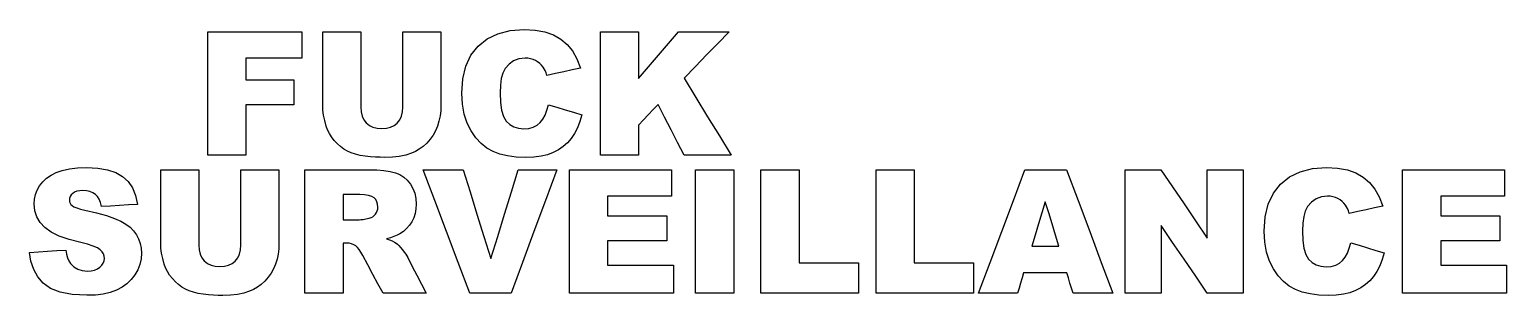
# Model space of a CAD drawing. Extents: x 1 to 175, y 2 to 33.
import ezdxf

# ---------------------------------------------------------------- set-up
doc = ezdxf.new("R2010")
doc.units = 0
doc.layers.add('Layer_1', color=7, linetype='CONTINUOUS')

msp = doc.modelspace()

# ---------------------------------------------------------------- linework, layer by layer
at = {"layer": 'Layer_1', "color": 7}
for points in [[(61.868716, 24.489245), (62.853463, 24.191588), (63.838207, 23.893934), (64.822953, 23.596277), (65.8077, 23.29862), (65.580728, 22.504246), (65.296711, 21.778088), (64.955649, 21.120144), (64.557543, 20.530415), (64.10485, 20.008896), (63.600073, 19.555591), (63.043209, 19.170499), (62.434261, 18.85362), (61.760808, 18.606193), (61.000544, 18.42946), (60.153465, 18.323417), (59.219575, 18.288072), (58.087855, 18.33086), (57.064041, 18.459223), (56.148131, 18.673164), (55.34012, 18.972681), (54.616443, 19.385058), (53.943614, 19.927659), (53.321639, 20.600488), (52.750511, 21.40354), (52.273022, 22.332474), (51.931957, 23.382951), (51.727317, 24.554972), (51.659104, 25.84854), (51.778786, 27.549516), (52.137835, 29.040897), (52.736248, 30.322679), (53.574027, 31.39487), (54.635665, 32.245663), (55.895742, 32.853375), (57.354258, 33.218006), (59.011216, 33.339556), (60.311594, 33.270095), (61.46439, 33.061734), (62.469601, 32.71447), (63.327229, 32.228306), (64.065161, 31.598259), (64.7014, 30.81939), (65.235943, 29.891698), (65.668793, 28.815181), (64.676604, 28.594418), (63.684418, 28.373658), (62.692229, 28.152896), (61.700043, 27.932133), (61.594616, 28.242185), (61.486714, 28.507595), (61.376334, 28.728361), (61.263479, 28.904479), (61.064417, 29.14756), (60.844272, 29.360877), (60.603048, 29.544435), (60.340745, 29.698229), (60.059827, 29.819765), (59.762791, 29.906579), (59.449631, 29.958669), (59.120354, 29.976054), (58.401015, 29.899154), (57.770974, 29.668469), (57.230233, 29.283997), (56.778793, 28.745743), (56.509658, 28.224219), (56.317422, 27.572475), (56.20208, 26.790507), (56.163636, 25.87832), (56.209528, 24.762727), (56.347191, 23.836891), (56.576632, 23.100813), (56.897854, 22.554493), (57.302169, 22.163816), (57.780896, 21.884763), (58.334041, 21.717332), (58.961604, 21.661522), (59.566835, 21.706791), (60.092692, 21.842596), (60.539178, 22.068938), (60.906293, 22.38582), (61.215724, 22.788893), (61.479272, 23.273824), (61.696936, 23.840613), (61.868716, 24.489259)], [(21.685119, 33.091508), (24.463245, 33.091508), (27.24137, 33.091508), (30.019495, 33.091508), (32.79762, 33.091508), (32.79762, 32.310162), (32.79762, 31.528815), (32.79762, 30.747466), (32.79762, 29.96612), (31.148107, 29.96612), (29.498598, 29.96612), (27.849086, 29.96612), (26.199574, 29.96612), (26.199574, 29.33112), (26.199574, 28.69612), (26.199574, 28.06112), (26.199574, 27.42612), (27.608481, 27.42612), (29.017386, 27.42612), (30.426293, 27.42612), (31.8352, 27.42612), (31.8352, 26.691902), (31.8352, 25.957684), (31.8352, 25.223463), (31.8352, 24.489245), (30.426293, 24.489245), (29.017386, 24.489245), (27.608481, 24.489245), (26.199574, 24.489245), (26.199574, 23.003444), (26.199574, 21.517642), (26.199574, 20.031841), (26.199574, 18.54604), (25.07096, 18.54604), (23.942347, 18.54604), (22.813733, 18.54604), (21.685119, 18.54604), (21.685119, 22.182408), (21.685119, 25.818774), (21.685119, 29.45514), (21.685119, 33.091508)], [(44.70387, 33.091508), (45.825043, 33.091508), (46.946213, 33.091508), (48.067386, 33.091508), (49.188559, 33.091508), (49.188559, 30.923578), (49.188559, 28.755649), (49.188559, 26.587719), (49.188559, 24.41979), (49.163131, 23.783548), (49.086855, 23.164669), (48.959733, 22.563157), (48.781767, 21.979008), (48.554177, 21.425864), (48.2683, 20.907444), (47.924139, 20.423755), (47.52169, 19.97479), (47.089461, 19.579775), (46.646073, 19.248014), (46.191531, 18.979502), (45.725831, 18.774245), (45.038114, 18.561545), (44.284671, 18.409614), (43.465499, 18.318459), (42.580597, 18.288072), (42.03737, 18.297385), (41.469338, 18.325297), (40.876508, 18.371804), (40.258876, 18.436916), (39.659221, 18.529315), (39.110415, 18.657679), (38.612462, 18.822008), (38.16536, 19.022307), (37.752359, 19.268495), (37.356725, 19.56057), (36.978455, 19.898533), (36.617549, 20.282387), (36.297568, 20.692281), (36.032158, 21.108381), (35.821318, 21.530681), (35.665049, 21.959182), (35.482733, 22.633868), (35.352507, 23.268865), (35.274374, 23.864179), (35.248325, 24.419807), (35.248325, 26.587736), (35.248325, 28.755666), (35.248325, 30.923595), (35.248325, 33.091525), (36.369495, 33.091525), (37.490668, 33.091525), (38.611838, 33.091525), (39.733011, 33.091525), (39.733011, 30.871506), (39.733011, 28.651486), (39.733011, 26.431467), (39.733011, 24.211448), (39.773936, 23.648378), (39.896717, 23.149804), (40.101356, 22.715724), (40.387854, 22.346137), (40.751859, 22.055298), (41.179118, 21.84756), (41.669634, 21.722917), (42.223402, 21.681371), (42.7722, 21.722299), (43.257749, 21.845079), (43.680053, 22.049719), (44.039104, 22.336214), (44.329937, 22.702699), (44.537672, 23.1374), (44.662316, 23.640318), (44.70387, 24.211448), (44.70387, 26.431467), (44.70387, 28.651486), (44.70387, 30.871506), (44.70387, 33.091525)], [(68.000434, 33.091508), (69.124085, 33.091508), (70.247739, 33.091508), (71.371389, 33.091508), (72.495043, 33.091508), (72.495043, 31.717328), (72.495043, 30.343149), (72.495043, 28.968969), (72.495043, 27.59479), (73.673267, 28.968969), (74.851489, 30.343149), (76.02971, 31.717328), (77.207934, 33.091508), (78.701175, 33.091508), (80.194418, 33.091508), (81.687662, 33.091508), (83.180902, 33.091508), (81.856332, 31.719809), (80.531761, 30.34811), (79.207191, 28.976412), (77.88262, 27.604713), (79.266723, 25.340043), (80.650822, 23.075376), (82.034925, 20.810707), (83.419027, 18.54604), (82.034925, 18.54604), (80.650822, 18.54604), (79.266723, 18.54604), (77.88262, 18.54604), (77.116155, 20.041761), (76.349691, 21.537485), (75.583226, 23.033207), (74.816761, 24.528931), (74.236332, 23.921216), (73.655902, 23.313501), (73.075473, 22.705787), (72.495043, 22.098072), (72.495043, 21.210062), (72.495043, 20.322056), (72.495043, 19.434047), (72.495043, 18.54604), (71.371392, 18.54604), (70.247739, 18.54604), (69.124085, 18.54604), (68.000434, 18.54604), (68.000434, 22.182406), (68.000434, 25.818774), (68.000434, 29.45514), (68.000434, 33.091508)], [(0.668857, 7.102152), (1.737939, 7.169123), (2.807021, 7.236094), (3.876103, 7.303066), (4.945185, 7.370037), (5.032618, 6.880156), (5.156021, 6.452279), (5.315392, 6.086406), (5.510732, 5.782537), (5.895201, 5.396203), (6.354086, 5.120246), (6.887388, 4.954695), (7.495107, 4.899492), (7.948408, 4.927432), (8.345901, 5.011139), (8.687587, 5.15067), (8.973466, 5.345996), (9.203524, 5.582865), (9.367854, 5.837119), (9.466454, 6.10873), (9.499325, 6.397725), (9.468314, 6.673061), (9.375295, 6.933496), (9.220267, 7.179057), (9.003232, 7.409746), (8.673325, 7.629879), (8.17971, 7.843832), (7.522387, 8.051576), (6.701357, 8.25311), (5.329035, 8.612774), (4.168795, 9.02702), (3.220637, 9.49582), (2.48456, 10.019201), (1.928934, 10.60769), (1.532059, 11.271844), (1.293934, 12.011633), (1.21456, 12.827086), (1.254868, 13.379592), (1.37579, 13.916012), (1.577328, 14.436289), (1.859482, 14.940459), (2.22721, 15.41422), (2.675554, 15.833419), (3.204514, 16.19805), (3.814091, 16.508116), (4.529083, 16.759875), (5.36438, 16.939707), (6.319981, 17.047609), (7.395888, 17.083584), (8.70681, 17.018464), (9.851545, 16.823124), (10.830091, 16.497564), (11.64245, 16.041786), (12.302248, 15.448947), (12.813222, 14.702312), (13.175373, 13.80191), (13.3887, 12.747725), (12.32954, 12.685721), (11.27038, 12.623717), (10.21122, 12.561684), (9.15206, 12.49968), (9.044154, 12.957332), (8.889123, 13.348012), (8.686967, 13.671692), (8.437685, 13.92843), (8.143745, 14.123756), (7.797718, 14.263287), (7.399604, 14.346994), (6.949404, 14.374934), (6.581671, 14.353767), (6.262309, 14.290521), (5.991319, 14.185083), (5.7687, 14.037509), (5.595065, 13.864478), (5.47104, 13.672878), (5.396627, 13.46265), (5.371825, 13.233853), (5.392287, 13.064548), (5.453677, 12.903935), (5.555997, 12.751987), (5.699247, 12.608759), (5.912564, 12.467366), (6.235024, 12.330939), (6.666627, 12.19948), (7.207372, 12.072988), (8.575966, 11.754246), (9.734963, 11.433021), (10.684364, 11.109312), (11.42417, 10.783148), (12.020095, 10.440841), (12.527969, 10.058853), (12.94779, 9.637156), (13.27956, 9.17578), (13.535661, 8.68031), (13.718593, 8.156308), (13.828356, 7.603774), (13.864951, 7.022734), (13.816574, 6.336878), (13.671464, 5.678341), (13.429621, 5.047038), (13.091045, 4.443054), (12.665637, 3.888036), (12.16334, 3.403742), (11.584153, 2.990118), (10.928076, 2.647189), (10.18827, 2.382408), (9.357932, 2.193263), (8.43706, 2.079782), (7.425654, 2.041964), (5.712888, 2.131259), (4.285377, 2.399144), (3.143122, 2.845648), (2.286123, 3.470714), (1.649262, 4.233448), (1.167431, 5.092955), (0.840629, 6.049181), (0.668857, 7.102124)], [(25.602529, 16.835508), (26.723701, 16.835508), (27.844873, 16.835508), (28.966044, 16.835508), (30.087217, 16.835508), (30.087217, 14.66757), (30.087217, 12.499652), (30.087217, 10.331705), (30.087217, 8.163787), (30.061789, 7.527545), (29.98551, 6.90866), (29.858389, 6.30716), (29.680425, 5.723016), (29.452835, 5.169861), (29.166958, 4.651447), (28.822797, 4.167746), (28.420348, 3.718787), (27.988118, 3.323789), (27.544732, 2.992008), (27.090188, 2.723502), (26.624487, 2.518242), (25.936771, 2.305531), (25.183327, 2.153611), (24.364154, 2.062453), (23.479253, 2.032058), (22.936026, 2.041371), (22.367997, 2.069311), (21.775167, 2.11585), (21.157534, 2.180958), (20.557878, 2.273358), (20.009073, 2.401712), (19.51112, 2.56605), (19.064019, 2.766344), (18.651018, 3.012526), (18.255383, 3.304598), (17.877112, 3.642587), (17.516206, 4.026438), (17.196224, 4.436337), (16.930814, 4.852417), (16.719974, 5.274735), (16.563706, 5.703233), (16.381391, 6.377913), (16.251166, 7.012913), (16.173032, 7.608204), (16.146988, 8.163844), (16.146988, 10.331762), (16.146988, 12.499708), (16.146988, 14.667626), (16.146988, 16.835564), (17.26816, 16.835564), (18.389332, 16.835564), (19.510504, 16.835564), (20.631676, 16.835564), (20.631676, 14.615556), (20.631676, 12.395512), (20.631676, 10.175495), (20.631676, 7.955479), (20.672601, 7.392417), (20.795382, 6.893844), (21.000022, 6.459758), (21.286519, 6.090188), (21.650524, 5.799329), (22.077783, 5.591586), (22.568297, 5.466956), (23.122066, 5.425413), (23.670865, 5.466335), (24.156415, 5.58913), (24.578716, 5.79377), (24.937769, 6.080253), (25.228601, 6.446747), (25.436338, 6.881426), (25.560982, 7.384346), (25.602535, 7.955479), (25.602535, 10.175495), (25.602535, 12.395512), (25.602535, 14.615556), (25.602535, 16.835564)], [(33.143153, 2.290037), (33.143153, 5.926414), (33.143153, 9.562763), (33.143153, 13.19914), (33.143153, 16.835508), (35.015907, 16.835508), (36.88866, 16.835508), (38.761416, 16.835508), (40.634169, 16.835508), (41.61457, 16.813184), (42.472189, 16.74621), (43.207028, 16.634591), (43.819092, 16.47833), (44.343083, 16.261282), (44.813748, 15.967344), (45.23109, 15.596516), (45.595105, 15.148798), (45.890273, 14.640908), (46.10111, 14.07971), (46.227619, 13.465171), (46.269794, 12.79732), (46.237539, 12.212556), (46.140799, 11.668685), (45.979571, 11.165765), (45.753855, 10.703796), (45.471695, 10.287687), (45.141171, 9.912529), (44.762282, 9.578293), (44.335028, 9.28498), (44.020621, 9.118779), (43.652889, 8.967452), (43.231833, 8.831025), (42.757451, 8.7095), (43.131994, 8.575558), (43.451972, 8.441615), (43.717385, 8.307672), (43.92823, 8.17373), (44.06589, 8.059006), (44.23084, 7.893427), (44.423079, 7.67699), (44.642605, 7.409726), (44.860879, 7.133769), (45.039472, 6.891312), (45.178379, 6.682326), (45.277605, 6.506841), (45.820827, 5.452628), (46.364051, 4.398443), (46.907272, 3.34423), (47.450496, 2.290046), (46.180496, 2.290046), (44.910496, 2.290046), (43.640496, 2.290046), (42.370496, 2.290046), (41.770224, 3.401296), (41.169948, 4.512546), (40.569676, 5.623796), (39.969403, 6.735046), (39.747396, 7.12883), (39.537795, 7.446951), (39.340601, 7.689408), (39.15581, 7.85623), (38.904658, 8.003804), (38.637388, 8.109214), (38.353994, 8.172488), (38.05448, 8.193655), (37.955262, 8.193655), (37.856041, 8.193655), (37.756823, 8.193655), (37.657605, 8.193655), (37.657605, 6.717774), (37.657605, 5.241892), (37.657605, 3.766011), (37.657605, 2.29013), (36.528993, 2.29013), (35.400378, 2.29013), (34.271766, 2.29013), (33.143153, 2.29013)], [(47.10323, 16.835508), (48.278974, 16.835508), (49.454714, 16.835508), (50.630458, 16.835508), (51.806201, 16.835508), (52.624756, 14.218611), (53.44331, 11.601705), (54.261865, 8.984828), (55.080419, 6.367922), (55.88657, 8.984828), (56.692724, 11.601705), (57.498875, 14.218611), (58.305028, 16.835508), (59.446044, 16.835508), (60.58706, 16.835508), (61.728076, 16.835508), (62.869092, 16.835508), (61.519717, 13.19914), (60.170342, 9.562763), (58.820967, 5.926414), (57.471592, 2.290037), (56.253682, 2.290037), (55.035772, 2.290037), (53.817861, 2.290037), (52.599951, 2.290037), (51.225772, 5.926414), (49.851589, 9.562763), (48.47741, 13.19914), (47.10323, 16.835508)], [(64.347451, 16.835508), (67.35874, 16.835508), (70.370028, 16.835508), (73.381317, 16.835508), (76.392605, 16.835508), (76.392605, 16.059123), (76.392605, 15.282738), (76.392605, 14.506365), (76.392605, 13.729971), (74.507448, 13.729971), (72.622291, 13.729971), (70.737137, 13.729971), (68.85198, 13.729971), (68.85198, 13.152008), (68.85198, 12.574074), (68.85198, 11.996111), (68.85198, 11.418176), (70.600711, 11.418176), (72.349442, 11.418176), (74.098173, 11.418176), (75.846903, 11.418176), (75.846903, 10.676496), (75.846903, 9.934844), (75.846903, 9.193164), (75.846903, 8.451513), (74.098173, 8.451513), (72.349442, 8.451513), (70.600711, 8.451513), (68.85198, 8.451513), (68.85198, 7.734668), (68.85198, 7.017796), (68.85198, 6.300951), (68.85198, 5.584107), (70.791708, 5.584107), (72.731435, 5.584107), (74.67116, 5.584107), (76.610887, 5.584107), (76.610887, 4.760582), (76.610887, 3.937058), (76.610887, 3.113562), (76.610887, 2.290037), (73.545028, 2.290037), (70.479169, 2.290037), (67.41331, 2.290037), (64.347451, 2.290037), (64.347451, 5.926414), (64.347451, 9.562763), (64.347451, 13.19914), (64.347451, 16.835508)], [(79.220342, 16.835508), (80.346474, 16.835508), (81.472605, 16.835508), (82.59874, 16.835508), (83.724871, 16.835508), (83.724871, 13.19914), (83.724871, 9.562763), (83.724871, 5.926414), (83.724871, 2.290037), (82.59874, 2.290037), (81.472605, 2.290037), (80.346474, 2.290037), (79.220342, 2.290037), (79.220342, 5.926414), (79.220342, 9.562763), (79.220342, 13.19914), (79.220342, 16.835508)], [(86.93956, 16.835508), (88.063211, 16.835508), (89.186865, 16.835508), (90.310516, 16.835508), (91.434169, 16.835508), (91.434169, 14.094602), (91.434169, 11.35366), (91.434169, 8.612746), (91.434169, 5.871832), (93.187861, 5.871832), (94.941551, 5.871832), (96.695243, 5.871832), (98.448935, 5.871832), (98.448935, 4.976369), (98.448935, 4.080935), (98.448935, 3.185472), (98.448935, 2.290037), (95.571592, 2.290037), (92.694246, 2.290037), (89.816903, 2.290037), (86.93956, 2.290037), (86.93956, 5.926414), (86.93956, 9.562763), (86.93956, 13.19914), (86.93956, 16.835508)], [(100.512685, 16.835508), (101.636336, 16.835508), (102.75999, 16.835508), (103.883641, 16.835508), (105.007294, 16.835508), (105.007294, 14.094602), (105.007294, 11.35366), (105.007294, 8.612746), (105.007294, 5.871832), (106.760986, 5.871832), (108.514676, 5.871832), (110.268368, 5.871832), (112.02206, 5.871832), (112.02206, 4.976369), (112.02206, 4.080935), (112.02206, 3.185472), (112.02206, 2.290037), (109.144717, 2.290037), (106.267371, 2.290037), (103.390028, 2.290037), (100.512685, 2.290037), (100.512685, 5.926414), (100.512685, 9.562763), (100.512685, 13.19914), (100.512685, 16.835508)], [(123.035342, 4.691127), (121.755419, 4.691127), (120.475496, 4.691127), (119.195576, 4.691127), (117.915653, 4.691127), (117.739541, 4.090841), (117.563429, 3.490582), (117.387314, 2.890296), (117.211201, 2.290037), (116.062743, 2.290037), (114.914285, 2.290037), (113.76583, 2.290037), (112.617371, 2.290037), (113.984111, 5.926414), (115.350849, 9.562763), (116.717586, 13.19914), (118.084326, 16.835508), (119.309679, 16.835508), (120.535028, 16.835508), (121.760381, 16.835508), (122.98573, 16.835508), (124.352471, 13.19914), (125.719208, 9.562763), (127.085948, 5.926414), (128.452685, 2.290037), (127.276945, 2.290037), (126.101201, 2.290037), (124.925461, 2.290037), (123.749717, 2.290037), (123.571124, 2.890296), (123.392531, 3.490582), (123.213935, 4.090841), (123.035342, 4.691127)], [(129.911201, 16.835508), (130.960439, 16.835508), (132.009676, 16.835508), (133.058916, 16.835508), (134.108153, 16.835508), (135.477371, 14.823851), (136.846589, 12.812185), (138.21581, 10.800533), (139.585028, 8.788881), (139.585028, 10.800533), (139.585028, 12.812185), (139.585028, 14.823851), (139.585028, 16.835508), (140.644189, 16.835508), (141.703349, 16.835508), (142.762509, 16.835508), (143.821669, 16.835508), (143.821669, 13.19914), (143.821669, 9.562763), (143.821669, 5.926414), (143.821669, 2.290037), (142.762509, 2.290037), (141.703349, 2.290037), (140.644189, 2.290037), (139.585028, 2.290037), (138.22325, 4.286816), (136.861474, 6.283594), (135.499695, 8.280373), (134.137919, 10.277152), (134.137919, 8.280373), (134.137919, 6.283594), (134.137919, 4.286816), (134.137919, 2.290037), (133.08124, 2.290037), (132.02456, 2.290037), (130.967881, 2.290037), (129.911201, 2.290037), (129.911201, 5.926414), (129.911201, 9.562763), (129.911201, 13.19914), (129.911201, 16.835508)], [(156.511746, 8.233242), (157.496493, 7.935582), (158.481237, 7.637922), (159.465984, 7.340291), (160.45073, 7.042631), (160.223759, 6.24826), (159.939744, 5.522102), (159.598682, 4.864158), (159.200576, 4.274426), (158.747883, 3.752908), (158.243106, 3.299602), (157.686242, 2.91451), (157.077294, 2.597631), (156.403842, 2.350207), (155.643577, 2.173451), (154.796498, 2.06742), (153.862605, 2.032058), (152.730889, 2.074843), (151.707074, 2.203226), (150.791164, 2.41715), (149.983153, 2.716672), (149.259476, 3.129056), (148.586647, 3.671656), (147.964669, 4.344474), (147.393544, 5.147537), (146.916055, 6.076472), (146.57499, 7.126959), (146.37035, 8.298972), (146.302137, 9.592537), (146.421819, 11.293519), (146.780868, 12.784894), (147.379281, 14.066691), (148.21706, 15.138867), (149.278698, 15.98966), (150.538775, 16.597372), (151.997291, 16.962006), (153.654246, 17.083556), (154.954628, 17.014095), (156.107424, 16.805734), (157.112634, 16.45847), (157.970262, 15.972306), (158.708194, 15.342259), (159.344433, 14.563402), (159.878976, 13.635709), (160.311826, 12.559172), (159.319637, 12.338418), (158.327451, 12.117664), (157.335262, 11.896882), (156.343076, 11.676127), (156.237649, 11.986177), (156.129747, 12.251578), (156.019367, 12.472361), (155.906512, 12.648468), (155.70745, 12.891546), (155.487305, 13.104877), (155.246081, 13.288435), (154.983778, 13.442218), (154.70286, 13.563742), (154.405824, 13.650582), (154.092664, 13.70268), (153.763387, 13.720178), (153.044048, 13.643273), (152.414007, 13.412584), (151.873266, 13.028113), (151.421826, 12.489859), (151.152691, 11.96834), (150.960455, 11.316604), (150.845114, 10.534623), (150.806669, 9.622453), (150.852561, 8.506856), (150.990224, 7.581026), (151.219665, 6.844934), (151.540887, 6.298609), (151.945199, 5.907928), (152.42393, 5.628895), (152.977074, 5.461453), (153.604637, 5.405658), (154.209866, 5.450926), (154.735725, 5.586731), (155.182212, 5.813074), (155.549326, 6.129953), (155.858758, 6.533022), (156.122305, 7.017965), (156.339969, 7.584752), (156.511746, 8.233383)], [(162.613701, 16.835508), (165.62499, 16.835508), (168.636278, 16.835508), (171.647567, 16.835508), (174.658855, 16.835508), (174.658855, 16.059123), (174.658855, 15.282738), (174.658855, 14.506365), (174.658855, 13.729971), (172.773698, 13.729971), (170.888541, 13.729971), (169.003387, 13.729971), (167.11823, 13.729971), (167.11823, 13.152008), (167.11823, 12.574074), (167.11823, 11.996111), (167.11823, 11.418176), (168.866961, 11.418176), (170.615692, 11.418176), (172.364423, 11.418176), (174.113153, 11.418176), (174.113153, 10.676496), (174.113153, 9.934844), (174.113153, 9.193164), (174.113153, 8.451513), (172.364423, 8.451513), (170.615692, 8.451513), (168.866961, 8.451513), (167.11823, 8.451513), (167.11823, 7.734668), (167.11823, 7.017796), (167.11823, 6.300951), (167.11823, 5.584107), (169.057958, 5.584107), (170.997682, 5.584107), (172.93741, 5.584107), (174.877137, 5.584107), (174.877137, 4.760582), (174.877137, 3.937058), (174.877137, 3.113562), (174.877137, 2.290037), (171.811278, 2.290037), (168.745419, 2.290037), (165.67956, 2.290037), (162.613701, 2.290037), (162.613701, 5.926414), (162.613701, 9.562763), (162.613701, 13.19914), (162.613701, 16.835508)], [(37.657605, 10.942019), (38.131375, 10.942019), (38.605144, 10.942019), (39.078916, 10.942019), (39.552685, 10.942019), (39.742435, 10.954437), (40.004122, 10.991634), (40.337748, 11.053666), (40.74331, 11.140478), (40.956004, 11.202482), (41.147619, 11.299228), (41.318152, 11.430687), (41.467605, 11.596888), (41.593485, 11.787247), (41.683401, 11.991265), (41.737353, 12.208943), (41.755331, 12.440252), (41.727419, 12.772005), (41.643701, 13.062835), (41.504176, 13.312742), (41.308844, 13.521728), (41.036607, 13.686687), (40.666396, 13.804486), (40.198212, 13.875183), (39.632049, 13.89889), (39.138434, 13.89889), (38.644822, 13.89889), (38.151206, 13.89889), (37.657594, 13.89889), (37.657594, 13.159722), (37.657594, 12.420525), (37.657594, 11.681357), (37.657594, 10.942189)], [(122.092762, 7.836381), (121.690926, 9.143578), (121.289089, 10.450803), (120.887256, 11.758), (120.485419, 13.065197), (120.086064, 11.758), (119.686708, 10.450803), (119.287352, 9.143578), (118.887996, 7.836381), (119.689189, 7.836381), (120.490381, 7.836381), (121.29157, 7.836381), (122.092762, 7.836381)]]:
    msp.add_lwpolyline(points, dxfattribs=at)

doc.saveas('drawing.dxf')
